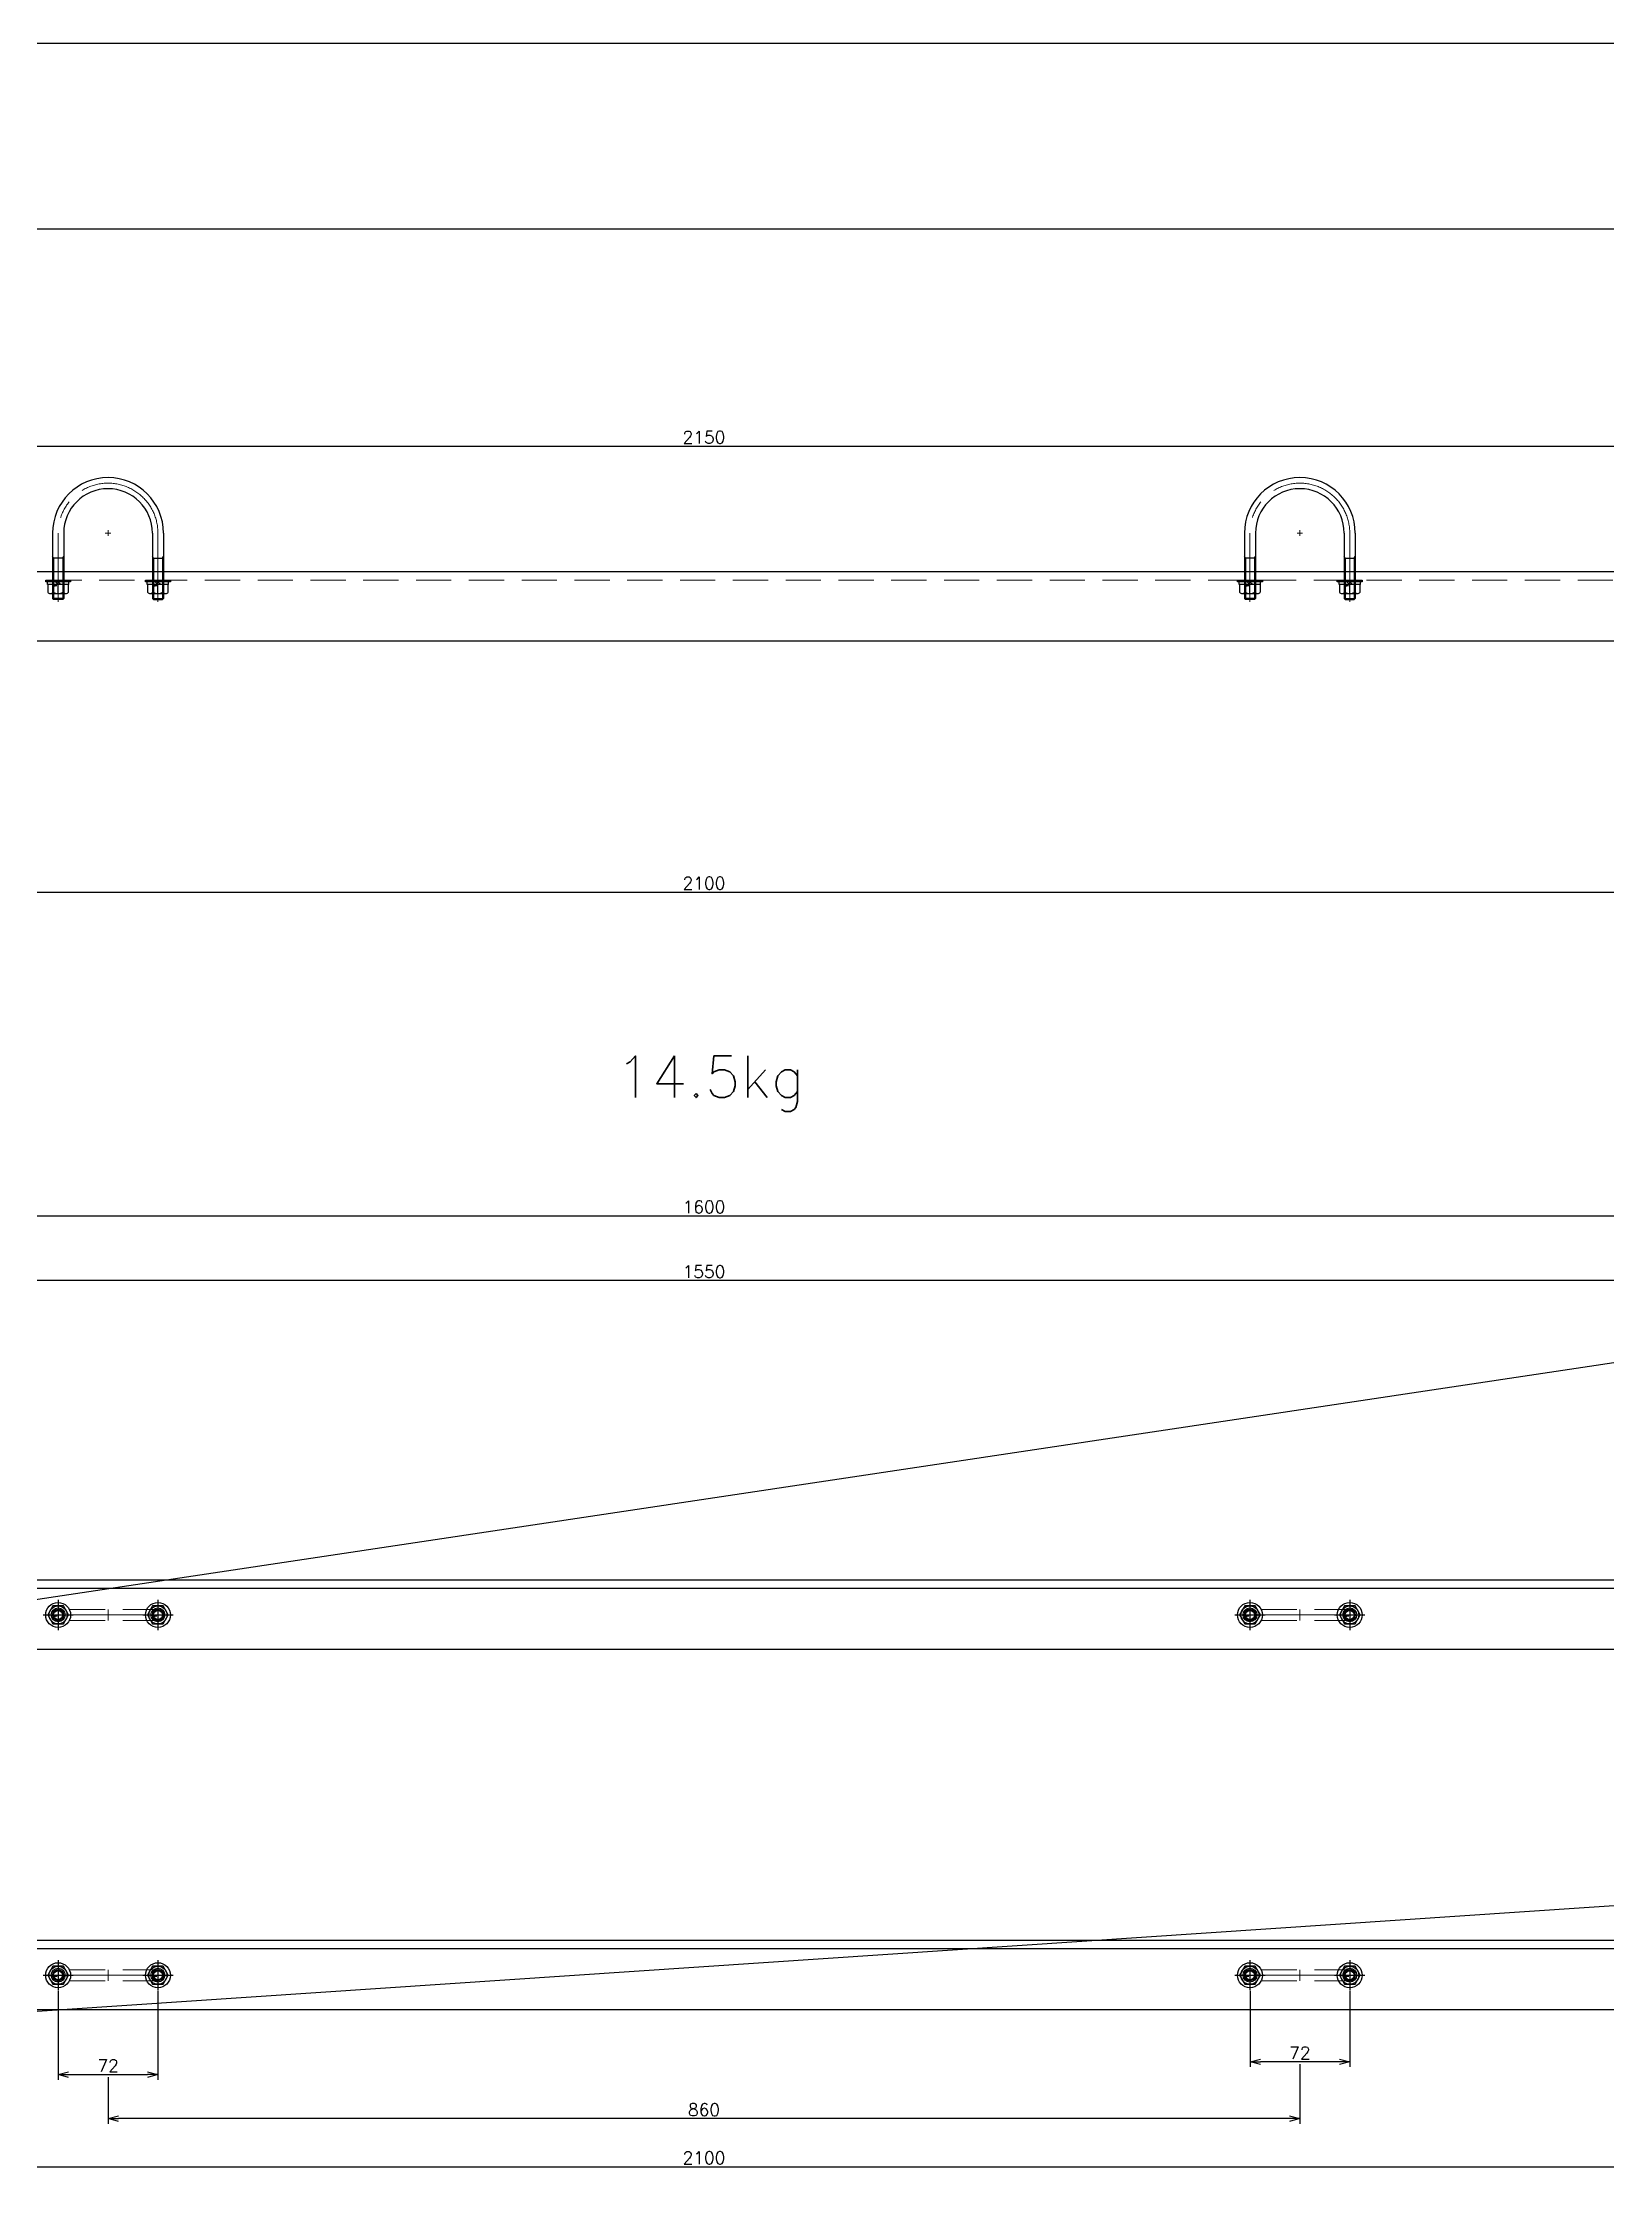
# Model space of a CAD drawing. Header units: millimetres. Extents: x -8731 to 85711, y -14522 to 31379.
# Drawn here: x 30200 to 31329, y 8984 to 10539 of the extents above; entities that cross this region are included whole.
import ezdxf

# ---------------------------------------------------------------- set-up
doc = ezdxf.new("R2010")
doc.units = ezdxf.units.MM
doc.header["$LTSCALE"] = 4
doc.header["$PDMODE"] = 99
doc.header["$PDSIZE"] = 1
doc.linetypes.add('CENTER2', pattern=[28.575, 19.05, -3.175, 3.175, -3.175])
doc.linetypes.add('HIDDEN', pattern=[9.525, 6.35, -3.175])
for name, color, linetype, lineweight in [('04_HIDDEN', 2, 'HIDDEN', 13), ('05_CENTER', 4, 'CENTER2', 13), ('08_DIM', 3, 'Continuous', 13)]:
    doc.layers.add(name, color=color, linetype=linetype, lineweight=lineweight)
doc.layers.add('10_DRAFT', color=8, linetype='Continuous', lineweight=0, plot=False)
doc.styles.add('KSS_TXT', font='txt.shx', dxfattribs={"bigfont": 'extfont2.shx'})
doc.dimstyles.new('KSS_DIM', dxfattribs={"dimscale": 3, "dimtxt": 3, "dimasz": 2.5, "dimexe": 1.25, "dimexo": 0.625, "dimtad": 1, "dimdsep": 46, "dimtxsty": 'KSS_TXT', "dimblk": 'OPEN30', "dimcen": 0, "dimazin": 2, "dimtfac": 0.75, "dimtmove": 0, "dimatfit": 3, "dimldrblk": 'OPEN30', "dimfxl": 1, "dimtolj": 1, "dimarcsym": 0})

# ---------------------------------------------------------------- blocks, each defined once
blk = doc.blocks.new('8b_1_1_1')
at = {"color": 0, "linetype": 'CENTER2'}
for p, q in [((10.9, 0), (-10.9, 0)), ((0, -10.9), (0, 10.9))]:
    blk.add_line(p, q, dxfattribs=at)
at = {"color": 0}
for p, q in [((-3.8, 6.5), (-7.5, 0)), ((-3.8, 6.5), (-7.5, 0)), ((-7.5, 0), (-3.8, -6.5)), ((-7.5, 0), (-3.8, -6.5)), ((3.8, 6.5), (-3.8, 6.5)), ((3.8, 6.5), (-3.8, 6.5)), ((7.5, 0), (3.8, 6.5)), ((7.5, 0), (3.8, 6.5)), ((3.8, -6.5), (7.5, 0)), ((3.8, -6.5), (7.5, 0)), ((-3.8, -6.5), (3.8, -6.5)), ((-3.8, -6.5), (3.8, -6.5))]:
    blk.add_line(p, q, dxfattribs=at)
for radius in [9, 6.5, 4, 3.25]:
    blk.add_circle((0, 0), radius, dxfattribs=at)
at = {"layer": '10_DRAFT', "style": 'KSS_TXT'}
blk.add_text('M8', height=1, dxfattribs=at).set_placement((0.8, 0.1))
blk = doc.blocks.new('A$C668E7CA1_1_1_1')
at = {"color": 0}
for p, q in [((-36, 4), (36, 4)), ((-36, -4), (36, -4))]:
    blk.add_line(p, q, dxfattribs=at)
for centre, start, end in [((-36, 0), 90, 270), ((36, 0), 270, 90)]:
    blk.add_arc(centre, 4, start, end)
at = {"layer": '04_HIDDEN', "color": 0}
for centre in [(-36, 0), (36, 0)]:
    blk.add_circle(centre, 3.32, dxfattribs=at)
for centre, start, end in [((-36, 0), 270, 90), ((36, 0), 90, 270)]:
    blk.add_arc(centre, 4, start, end, dxfattribs=at)
at = {"layer": '05_CENTER', "color": 0}
for p, q in [((42.6, 0), (-42.6, 0)), ((-36, -6.7), (-36, 6.7)), ((36, -6.7), (36, 6.7))]:
    blk.add_line(p, q, dxfattribs=at)
at = {"layer": '10_DRAFT'}
blk.add_line((0, 4), (0, -4), dxfattribs=at)
blk = doc.blocks.new('A$C491D668A_1_1_1')
at = {"color": 4}
for p in [(-72, 0), (0, 0)]:
    blk.add_blockref('8b_1_1_1', p, dxfattribs=at)
at = {"layer": '04_HIDDEN', "color": 4}
blk.add_blockref('A$C668E7CA1_1_1_1', (-36, 0), dxfattribs=at)
blk = doc.blocks.new('_Open30')
at = {"color": 0, "linetype": 'ByBlock', "lineweight": -2}
for p, q in [((-1, 0.27), (0, 0)), ((0, 0), (-1, -0.27)), ((0, 0), (-1, 0))]:
    blk.add_line(p, q, dxfattribs=at)
blk = doc.blocks.new('*D1456')
at = {"layer": '08_DIM', "color": 0, "lineweight": -2, "transparency": 16777216}
for p, q in [((29901.6, 9607.4), (29901.6, 9649.6)), ((31444.1, 9645.8), (29909.1, 9645.8)), ((31451.6, 9607.4), (31451.6, 9649.6))]:
    blk.add_line(p, q, dxfattribs=at)
at = {"layer": 'Defpoints', "color": 0, "transparency": 16777216}
for p in [(29901.6, 9645.8), (29901.6, 9605.5), (31451.6, 9605.5)]:
    blk.add_point(p, dxfattribs=at)
at = {"layer": '08_DIM', "color": 0, "lineweight": -2, "transparency": 16777216, "xscale": 7.5, "yscale": 7.5, "zscale": 7.5, "rotation": 180}
blk.add_blockref('_Open30', (29901.6, 9645.8), dxfattribs=at)
at = {"layer": '08_DIM', "color": 0, "lineweight": -2, "transparency": 16777216, "xscale": 7.5, "yscale": 7.5, "zscale": 7.5}
blk.add_blockref('_Open30', (31451.6, 9645.8), dxfattribs=at)
at = {"layer": '08_DIM', "color": 0, "transparency": 16777216, "insert": (30676.6, 9652.2), "char_height": 9, "attachment_point": 5, "style": 'KSS_TXT'}
blk.add_mtext('\\A1;1550', dxfattribs=at)
blk = doc.blocks.new('*D1458')
at = {"layer": '08_DIM', "color": 0, "lineweight": -2, "transparency": 16777216}
for p, q in [((29876.6, 9596.7), (29876.6, 9696.3)), ((29884.1, 9692.5), (31469.1, 9692.5)), ((31476.6, 9596.7), (31476.6, 9696.3))]:
    blk.add_line(p, q, dxfattribs=at)
at = {"layer": 'Defpoints', "color": 0, "transparency": 16777216}
for p in [(31476.6, 9692.5), (29876.6, 9594.8), (31476.6, 9594.8)]:
    blk.add_point(p, dxfattribs=at)
at = {"layer": '08_DIM', "color": 0, "lineweight": -2, "transparency": 16777216, "xscale": 7.5, "yscale": 7.5, "zscale": 7.5, "rotation": 180}
blk.add_blockref('_Open30', (29876.6, 9692.5), dxfattribs=at)
at = {"layer": '08_DIM', "color": 0, "lineweight": -2, "transparency": 16777216, "xscale": 7.5, "yscale": 7.5, "zscale": 7.5}
blk.add_blockref('_Open30', (31476.6, 9692.5), dxfattribs=at)
at = {"layer": '08_DIM', "color": 0, "transparency": 16777216, "insert": (30676.6, 9698.9), "char_height": 9, "attachment_point": 5, "style": 'KSS_TXT'}
blk.add_mtext('\\A1;1600', dxfattribs=at)
blk = doc.blocks.new('M8Nza_1_1_1')
at = {"color": 0}
for p, q in [((-7.7, 3.2), (7.7, 3.2)), ((-7.7, 3.2), (-7.7, 1.2)), ((-7.5, 8.7), (-7.5, 3.2)), ((5.6, 9.7), (-5.6, 9.7)), ((-3.8, 3.2), (-3.8, 8.7)), ((0, 1.2), (-2, 3.2)), ((0, 3.2), (2, 1.2)), ((3.7, 8.7), (3.7, 3.2)), ((7.5, 3.2), (7.5, 8.7)), ((7.7, 3.2), (7.7, 1.2))]:
    blk.add_line(p, q, dxfattribs=at)
at = {"color": 0, "linetype": 'CENTER2'}
blk.add_line((0, 9.7), (0, 0), dxfattribs=at)
at = {"color": 0}
blk.add_lwpolyline([(-9, 1.2), (9, 1.2), (9, 0), (-9, 0)], close=True, dxfattribs=at)
for centre, radius, start, end in [((-5.6, 7.4), 2.25, 33.626, 146.374), ((0, 2.2), 7.5, 60, 120), ((5.6, 7.4), 2.25, 33.626, 146.374)]:
    blk.add_arc(centre, radius, start, end, dxfattribs=at)
at = {"layer": '10_DRAFT', "style": 'KSS_TXT'}
blk.add_text('M8', height=1, dxfattribs=at).set_placement((0.9, 3.3))
blk = doc.blocks.new('A$C4D6751E2_1_1_1')
at = {"color": 0}
for p, q in [((-40, 0), (-40, -47.3)), ((-32, 0), (-32, -47.3)), ((32, 0), (32, -47.3)), ((40, 0), (40, -47.3)), ((-39.3, -18), (-40, -16.8)), ((-32, -18), (-40, -18)), ((-39.3, -18), (-39.3, -48)), ((-32.7, -18), (-32, -16.8)), ((-32.7, -18), (-32.7, -48)), ((32.7, -18), (32, -16.8)), ((32, -18), (40, -18)), ((32.7, -18), (32.7, -48)), ((39.3, -18), (40, -16.8)), ((39.3, -18), (39.3, -48)), ((-32, -47.3), (-40, -47.3)), ((-40, -47.3), (-39.3, -48)), ((-32.7, -48), (-39.3, -48)), ((-32, -47.3), (-32.7, -48)), ((32, -47.3), (40, -47.3)), ((32, -47.3), (32.7, -48)), ((32.7, -48), (39.3, -48)), ((40, -47.3), (39.3, -48))]:
    blk.add_line(p, q, dxfattribs=at)
for radius in [40, 32]:
    blk.add_arc((0, 0), radius, 0, 180, dxfattribs=at)
at = {"layer": '05_CENTER', "color": 0}
for p, q in [((-36, 0), (-36, -49.7)), ((36, 0), (36, -49.7))]:
    blk.add_line(p, q, dxfattribs=at)
blk.add_arc((0, 0), 36, 0, 180, dxfattribs=at)
at = {"layer": '10_DRAFT'}
for p, q in [((2, 0), (-2, 0)), ((0, -2), (0, 2))]:
    blk.add_line(p, q, dxfattribs=at)
blk = doc.blocks.new('A$C407E2551_1_1_1')
at = {"color": 4}
blk.add_blockref('A$C4D6751E2_1_1_1', (0, -32), dxfattribs=at)
at = {"color": 4, "rotation": 180}
for p in [(-36, -66), (36, -66)]:
    blk.add_blockref('M8Nza_1_1_1', p, dxfattribs=at)
blk = doc.blocks.new('*D1787')
at = {"layer": '08_DIM', "color": 0, "lineweight": -2, "transparency": 16777216}
for p, q in [((29626.6, 9131.6), (29626.6, 9002.6)), ((31726.6, 9131.6), (31726.6, 9002.6)), ((29634.1, 9006.3), (31719.1, 9006.3))]:
    blk.add_line(p, q, dxfattribs=at)
at = {"layer": 'Defpoints', "color": 0, "transparency": 16777216}
for p in [(29626.6, 9133.4), (31726.6, 9133.4), (31726.6, 9006.3)]:
    blk.add_point(p, dxfattribs=at)
at = {"layer": '08_DIM', "color": 0, "lineweight": -2, "transparency": 16777216, "xscale": 7.5, "yscale": 7.5, "zscale": 7.5, "rotation": 180}
blk.add_blockref('_Open30', (29626.6, 9006.3), dxfattribs=at)
at = {"layer": '08_DIM', "color": 0, "lineweight": -2, "transparency": 16777216, "xscale": 7.5, "yscale": 7.5, "zscale": 7.5}
blk.add_blockref('_Open30', (31726.6, 9006.3), dxfattribs=at)
at = {"layer": '08_DIM', "color": 0, "transparency": 16777216, "insert": (30676.6, 9012.7), "char_height": 9, "attachment_point": 5, "style": 'KSS_TXT'}
blk.add_mtext('\\A1;2100', dxfattribs=at)
blk = doc.blocks.new('*D1790')
at = {"layer": '08_DIM', "color": 0, "lineweight": -2, "transparency": 16777216}
for p, q in [((31106.6, 9080.2), (31106.6, 9037.3)), ((30246.6, 9071), (30246.6, 9037.3)), ((31099.1, 9041), (30254.1, 9041))]:
    blk.add_line(p, q, dxfattribs=at)
at = {"layer": 'Defpoints', "color": 0, "transparency": 16777216}
for p in [(31106.6, 9082), (30246.6, 9072.8), (30246.6, 9041)]:
    blk.add_point(p, dxfattribs=at)
at = {"layer": '08_DIM', "color": 0, "lineweight": -2, "transparency": 16777216, "xscale": 7.5, "yscale": 7.5, "zscale": 7.5, "rotation": 180}
blk.add_blockref('_Open30', (30246.6, 9041), dxfattribs=at)
at = {"layer": '08_DIM', "color": 0, "lineweight": -2, "transparency": 16777216, "xscale": 7.5, "yscale": 7.5, "zscale": 7.5}
blk.add_blockref('_Open30', (31106.6, 9041), dxfattribs=at)
at = {"layer": '08_DIM', "color": 0, "transparency": 16777216, "insert": (30676.6, 9047.4), "char_height": 9, "attachment_point": 5, "style": 'KSS_TXT'}
blk.add_mtext('\\A1;860', dxfattribs=at)
blk = doc.blocks.new('*D1791')
at = {"layer": '08_DIM', "color": 0, "lineweight": -2, "transparency": 16777216}
for p, q in [((31070.6, 9133.3), (31070.6, 9078.3)), ((31142.6, 9133.3), (31142.6, 9078.3)), ((31135.1, 9082), (31078.1, 9082))]:
    blk.add_line(p, q, dxfattribs=at)
at = {"layer": 'Defpoints', "color": 0, "transparency": 16777216}
for p in [(31070.6, 9135.1), (31142.6, 9135.1), (31070.6, 9082)]:
    blk.add_point(p, dxfattribs=at)
at = {"layer": '08_DIM', "color": 0, "lineweight": -2, "transparency": 16777216, "xscale": 7.5, "yscale": 7.5, "zscale": 7.5, "rotation": 180}
blk.add_blockref('_Open30', (31070.6, 9082), dxfattribs=at)
at = {"layer": '08_DIM', "color": 0, "lineweight": -2, "transparency": 16777216, "xscale": 7.5, "yscale": 7.5, "zscale": 7.5}
blk.add_blockref('_Open30', (31142.6, 9082), dxfattribs=at)
at = {"layer": '08_DIM', "color": 0, "transparency": 16777216, "insert": (31106.6, 9088.4), "char_height": 9, "attachment_point": 5, "style": 'KSS_TXT'}
blk.add_mtext('\\A1;72', dxfattribs=at)
blk = doc.blocks.new('*D1793')
at = {"layer": '08_DIM', "color": 0, "lineweight": -2, "transparency": 16777216}
for p, q in [((30210.6, 9133.3), (30210.6, 9069.1)), ((30282.6, 9133.3), (30282.6, 9069.1)), ((30218.1, 9072.8), (30275.1, 9072.8))]:
    blk.add_line(p, q, dxfattribs=at)
at = {"layer": 'Defpoints', "color": 0, "transparency": 16777216}
for p in [(30210.6, 9135.1), (30282.6, 9135.1), (30282.6, 9072.8)]:
    blk.add_point(p, dxfattribs=at)
at = {"layer": '08_DIM', "color": 0, "lineweight": -2, "transparency": 16777216, "xscale": 7.5, "yscale": 7.5, "zscale": 7.5, "rotation": 180}
blk.add_blockref('_Open30', (30210.6, 9072.8), dxfattribs=at)
at = {"layer": '08_DIM', "color": 0, "lineweight": -2, "transparency": 16777216, "xscale": 7.5, "yscale": 7.5, "zscale": 7.5}
blk.add_blockref('_Open30', (30282.6, 9072.8), dxfattribs=at)
at = {"layer": '08_DIM', "color": 0, "transparency": 16777216, "insert": (30246.6, 9079.2), "char_height": 9, "attachment_point": 5, "style": 'KSS_TXT'}
blk.add_mtext('\\A1;72', dxfattribs=at)
blk = doc.blocks.new('A$C457F5408_1_1_1')
at = {"color": 0}
for p, q in [((15, 2120), (15, -20)), ((-35, 2075), (-35, 25)), ((-29, 2075), (-29, 25)), ((225, 2075), (225, 25)), ((231, 2075), (231, 25)), ((275, 2075), (275, 25))]:
    blk.add_line(p, q, dxfattribs=at)
for centre in [(-10, 1516), (250, 1516), (-10, 1444), (250, 1444), (-10, 656), (250, 656), (-10, 584), (250, 584)]:
    blk.add_circle(centre, 5, dxfattribs=at)
at = {"layer": '05_CENTER'}
for p, q in [((-10, 1506.7), (-10, 1525.3)), ((250, 1506.7), (250, 1525.3)), ((-0.7, 1516), (-19.3, 1516)), ((259.3, 1516), (240.7, 1516)), ((-10, 1434.7), (-10, 1453.3)), ((250, 1434.7), (250, 1453.3)), ((-0.7, 1444), (-19.3, 1444)), ((259.3, 1444), (240.7, 1444)), ((-0.7, 656), (-19.3, 656)), ((-10, 665.3), (-10, 646.7)), ((259.3, 656), (240.7, 656)), ((250, 665.3), (250, 646.7)), ((-10, 593.3), (-10, 574.7)), ((250, 593.3), (250, 574.7)), ((-0.7, 584), (-19.3, 584)), ((259.3, 584), (240.7, 584))]:
    blk.add_line(p, q, dxfattribs=at)
blk = doc.blocks.new('*D3995')
at = {"layer": '08_DIM', "color": 0, "lineweight": -2, "transparency": 16777216}
for p, q in [((29601.6, 10159.1), (29601.6, 10251.7)), ((29609.1, 10248), (31744.1, 10248)), ((31751.6, 10159.1), (31751.6, 10251.7))]:
    blk.add_line(p, q, dxfattribs=at)
at = {"layer": 'Defpoints', "color": 0, "transparency": 16777216}
for p in [(31751.6, 10248), (29601.6, 10157.2), (31751.6, 10157.2)]:
    blk.add_point(p, dxfattribs=at)
at = {"layer": '08_DIM', "color": 0, "lineweight": -2, "transparency": 16777216, "xscale": 7.5, "yscale": 7.5, "zscale": 7.5, "rotation": 180}
blk.add_blockref('_Open30', (29601.6, 10248), dxfattribs=at)
at = {"layer": '08_DIM', "color": 0, "lineweight": -2, "transparency": 16777216, "xscale": 7.5, "yscale": 7.5, "zscale": 7.5}
blk.add_blockref('_Open30', (31751.6, 10248), dxfattribs=at)
at = {"layer": '08_DIM', "color": 0, "transparency": 16777216, "insert": (30676.6, 10254.3), "char_height": 9, "attachment_point": 5, "style": 'KSS_TXT'}
blk.add_mtext('\\A1;2150', dxfattribs=at)
blk = doc.blocks.new('*D3999')
at = {"layer": '08_DIM', "color": 0, "lineweight": -2, "transparency": 16777216}
for p, q in [((29626.6, 9975), (29626.6, 9922.4)), ((31726.6, 9975), (31726.6, 9922.4)), ((29634.1, 9926.1), (31719.1, 9926.1))]:
    blk.add_line(p, q, dxfattribs=at)
at = {"layer": 'Defpoints', "color": 0, "transparency": 16777216}
for p in [(29626.6, 9976.9), (31726.6, 9976.9), (31726.6, 9926.1)]:
    blk.add_point(p, dxfattribs=at)
at = {"layer": '08_DIM', "color": 0, "lineweight": -2, "transparency": 16777216, "xscale": 7.5, "yscale": 7.5, "zscale": 7.5, "rotation": 180}
blk.add_blockref('_Open30', (29626.6, 9926.1), dxfattribs=at)
at = {"layer": '08_DIM', "color": 0, "lineweight": -2, "transparency": 16777216, "xscale": 7.5, "yscale": 7.5, "zscale": 7.5}
blk.add_blockref('_Open30', (31726.6, 9926.1), dxfattribs=at)
at = {"layer": '08_DIM', "color": 0, "transparency": 16777216, "insert": (30676.6, 9932.5), "char_height": 9, "attachment_point": 5, "style": 'KSS_TXT'}
blk.add_mtext('\\A1;2100', dxfattribs=at)
blk = doc.blocks.new('A$C33716405_1_1')
at = {"color": 0}
for p, q in [((2050, 360), (50, 360)), ((2050, 310), (50, 310))]:
    blk.add_line(p, q, dxfattribs=at)
at = {"layer": '04_HIDDEN'}
blk.add_line((2125, 354), (-25, 354), dxfattribs=at)
at = {"layer": '05_CENTER'}
for p, q in [((584, 347.8), (584, 366.5)), ((656, 347.8), (656, 366.5)), ((1444, 347.8), (1444, 366.5)), ((1516, 347.8), (1516, 366.5))]:
    blk.add_line(p, q, dxfattribs=at)

msp = doc.modelspace()

# ---------------------------------------------------------------- linework, layer by layer
at = {"color": 2}
msp.add_line((31847.51689, 9663.78441), (29583.88129, 9323.61514), dxfattribs=at)
at = {"color": 3}
msp.add_line((31880.56266, 9231.14193), (29511.18059, 9072.61644), dxfattribs=at)
msp.add_lwpolyline([(28447.7623, 10538.77445), (32646.18663, 10538.77445), (32646.18663, 4108.53869), (28447.7623, 4108.53869)], close=True)
at = {"color": 2}
msp.add_lwpolyline([(28631.68548, 8107.4556), (32552.25404, 8107.4556), (32552.25404, 10404.538), (28631.68548, 10404.538)], close=True, dxfattribs=at)

# ---------------------------------------------------------------- block references
for name, p in [('A$C407E2551_1_1_1', (30246.55021, 10217.18948)), ('A$C407E2551_1_1_1', (31106.55021, 10217.18948)), ('A$C33716405_1_1', (29626.55023, 9797.18948))]:
    msp.add_blockref(name, p)
for name, p, rotation in [('A$C457F5408_1_1_1', (29626.55023, 9394.48847), 270), ('A$C491D668A_1_1_1', (30210.55023, 9404.48847), 180), ('A$C491D668A_1_1_1', (31070.55023, 9404.48847), 180), ('A$C491D668A_1_1_1', (30210.55023, 9144.48847), 180), ('A$C491D668A_1_1_1', (31070.55023, 9144.48847), 180)]:
    msp.add_blockref(name, p, dxfattribs=dict(rotation=rotation))

# ---------------------------------------------------------------- texts
at = {"layer": '08_DIM', "color": 6, "style": 'KSS_TXT'}
msp.add_text('14.5kg', height=30, dxfattribs=at).set_placement((30612.98257, 9777.83198))

# ---------------------------------------------------------------- dimensions: what is measured, and where the dimension line sits
at = {"layer": '08_DIM'}
for base, p1, p2, override, picture, middle in [((31751.55023, 10247.95616), (29601.55023, 10157.18948), (31751.55023, 10157.18948), {"dimscale": 3}, '*D3995', (30676.55023, 10254.33741)), ((31726.55023, 9926.10572), (29626.55023, 9976.90038), (31726.55023, 9976.90038), {"dimscale": 3}, '*D3999', (30676.55023, 9932.48072)), ((31476.55023, 9692.51619), (29876.55023, 9594.8307), (31476.55023, 9594.8307), {"dimscale": 3, "dimarcsym": 1}, '*D1458', (30676.55023, 9698.89119)), ((29901.55023, 9645.83973), (31451.55023, 9605.48847), (29901.55023, 9605.48847), {"dimscale": 3, "dimarcsym": 1}, '*D1456', (30676.55023, 9652.22723)), ((31726.55023, 9006.34889), (29626.55023, 9133.44386), (31726.55023, 9133.44386), {"dimscale": 3}, '*D1787', (30676.55023, 9012.72389)), ((30282.55023, 9072.83761), (30210.55023, 9135.14624), (30282.55023, 9135.14624), {"dimscale": 3}, '*D1793', (30246.55023, 9079.21261)), ((31070.55023, 9082.03117), (31142.55023, 9135.14624), (31070.55023, 9135.14624), {"dimscale": 3}, '*D1791', (31106.55023, 9088.40617)), ((30246.55023, 9041.04905), (31106.55023, 9082.03117), (30246.55023, 9072.83761), {"dimscale": 3}, '*D1790', (30676.55023, 9047.42405))]:
    dim = msp.add_linear_dim(base=base, p1=p1, p2=p2, dimstyle='KSS_DIM', override=override, dxfattribs=at)
    dim.commit()
    dim.dimension.update_dxf_attribs({"geometry": picture, "text_midpoint": middle})

doc.saveas('drawing.dxf')
